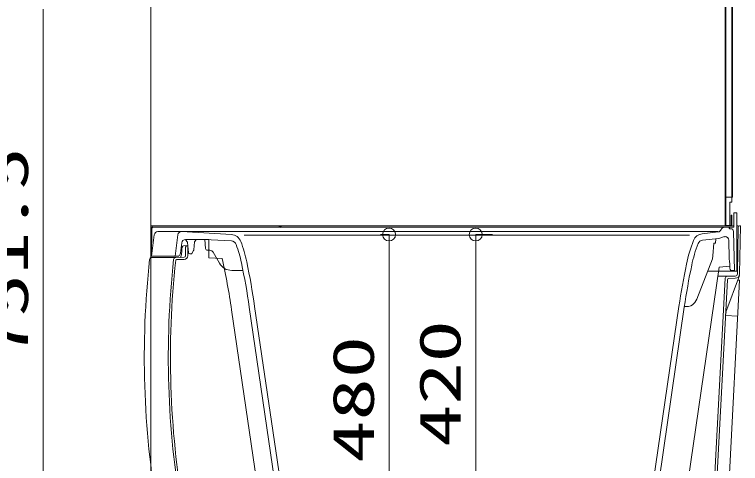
# Model space of a CAD drawing. Units: millimetres on the paper. Extents: x -305 to 305, y -152 to 152.
# Drawn here: x -227.59 to -193.88, y 34.47 to 55.3 of the extents above; entities that cross this region are included whole.
import ezdxf
from ezdxf.enums import TextEntityAlignment as Align

# ---------------------------------------------------------------- set-up
doc = ezdxf.new("R2010")
doc.units = ezdxf.units.MM
doc.layers.add('0-0_0', color=7, linetype='Continuous', lineweight=9)
doc.layers.add('0-1_VIEW0001', color=7, linetype='Continuous', lineweight=9)
doc.styles.add('ＭＳ ゴシック', font='')
doc.styles.get('ＭＳ ゴシック').set_extended_font_data('MS Gothic')

# ---------------------------------------------------------------- blocks, each defined once
blk = doc.blocks.new('_ORIGIN')
at = {"layer": '0-0_0'}
blk.add_line((0, 0), (-1, 0), dxfattribs=at)
blk.add_circle((0, 0), 0.5, dxfattribs=at)

msp = doc.modelspace()

# ---------------------------------------------------------------- linework, layer by layer
at = {"layer": '0-0_0'}
for p, q in [((-226.256, 55.541), (-226.256, 31.691)), ((-210.605, 45.091), (-210.2, 45.091)), ((-205.396, 45.091), (-206.178, 45.091)), ((-210.2, 29.691), (-210.2, 44.491)), ((-206.178, 31.691), (-206.178, 44.491))]:
    msp.add_line(p, q, dxfattribs=at)
at = {"layer": '0-1_VIEW0001'}
for p, q in [((-194.591, 97.358), (-194.591, 45.491)), ((-194.568, 97.358), (-194.568, 45.558)), ((-194.291, 97.341), (-194.291, 52.23)), ((-194.251, 97.401), (-194.251, 52.23)), ((-221.258, 56.141), (-221.258, 31.825)), ((-194.291, 53.225), (-194.291, 46.591)), ((-194.251, 53.225), (-194.251, 46.825)), ((-194.568, 46.825), (-194.291, 46.825)), ((-194.375, 46.591), (-194.291, 46.591)), ((-194.291, 46.825), (-194.251, 46.825)), ((-194.315, 45.991), (-194.315, 45.558)), ((-194.191, 46.091), (-194.191, 45.425)), ((-194.058, 46.091), (-194.191, 46.091)), ((-194.058, 46.091), (-194.058, 43.391)), ((-194.525, 45.515), (-194.375, 45.515)), ((-194.375, 45.491), (-221.258, 45.491)), ((-221.258, 44.018), (-221.258, 45.322)), ((-221.246, 45.37), (-221.187, 45.475)), ((-221.225, 44.091), (-221.214, 45.359)), ((-194.631, 45.425), (-221.147, 45.425)), ((-194.936, 45.225), (-220.936, 45.225)), ((-217.525, 45.092), (-219.837, 45.224)), ((-194.922, 45.212), (-195.658, 45.127)), ((-194.395, 45.425), (-194.63, 45.425)), ((-194.525, 45.491), (-194.358, 45.491)), ((-194.425, 45.391), (-194.415, 45.391)), ((-194.339, 45.358), (-194.395, 45.358)), ((-194.358, 45.491), (-194.191, 45.491)), ((-194.158, 43.425), (-194.205, 45.228)), ((-194.058, 45.491), (-193.991, 45.491)), ((-194.03, 43.264), (-193.993, 45.426)), ((-193.926, 45.491), (-193.885, 45.491)), ((-193.924, 43.263), (-193.885, 45.491)), ((-218.568, 44.858), (-219.66, 44.858)), ((-219.635, 44.858), (-219.635, 44.825)), ((-219.168, 44.858), (-219.635, 44.858)), ((-219.168, 44.858), (-219.168, 44.825)), ((-218.758, 44.858), (-218.723, 44.449)), ((-218.568, 44.858), (-218.468, 44.846)), ((-218.568, 44.858), (-218.568, 44.017)), ((-217.52, 44.792), (-218.468, 44.846)), ((-196.258, 45.058), (-216.925, 45.058)), ((-194.888, 44.914), (-195.65, 44.826)), ((-195.033, 44.897), (-195.046, 44.691)), ((-194.595, 44.991), (-194.632, 44.991)), ((-219.548, 44.575), (-219.739, 44.568)), ((-219.648, 44.507), (-219.648, 44.106)), ((-219.635, 44.825), (-219.568, 44.758)), ((-219.568, 44.758), (-219.559, 44.733)), ((-219.515, 44.252), (-219.556, 44.716)), ((-219.548, 44.575), (-219.548, 44.106)), ((-219.267, 44.384), (-219.235, 44.758)), ((-219.168, 44.825), (-219.235, 44.758)), ((-195.126, 44.688), (-195.161, 44.098)), ((-195.126, 44.688), (-195.046, 44.691)), ((-194.406, 43.974), (-194.428, 44.829)), ((-219.387, 44.191), (-219.449, 44.191)), ((-219.358, 44.208), (-219.28, 44.343)), ((-218.623, 44.358), (-218.517, 44.358)), ((-218.373, 44.274), (-218.079, 43.761)), ((-219.973, 44.091), (-221.225, 44.091)), ((-221.224, 44.022), (-220.13, 44.022)), ((-219.712, 44.039), (-220.109, 44.025)), ((-219.709, 43.939), (-220.077, 43.926)), ((-219.967, 44.094), (-219.973, 44.091)), ((-217.954, 43.982), (-218.568, 44.017)), ((-195.19, 43.961), (-195.913, 42.091)), ((-195.161, 44.098), (-195.19, 43.961)), ((-194.39, 43.807), (-194.398, 43.875)), ((-196.707, 31.036), (-194.875, 43.573)), ((-194.383, 43.63), (-194.875, 43.573)), ((-194.377, 43.525), (-194.382, 43.708)), ((-217.501, 43.425), (-216.984, 43.425)), ((-194.058, 43.391), (-195.41, 43.391)), ((-194.936, 43.158), (-194.129, 43.158)), ((-194.558, 41.488), (-193.938, 43.19)), ((-194.158, 43.425), (-194.34, 43.425)), ((-195.323, 29.195), (-194.596, 43.065)), ((-195.217, 29.187), (-194.493, 42.991)), ((-194.608, 29.985), (-193.927, 42.967)), ((-194.428, 43.054), (-194.127, 43.059)), ((-193.927, 42.967), (-194.018, 42.972)), ((-215.71, 29.255), (-217.514, 41.601)), ((-214.886, 29.375), (-216.69, 41.722)), ((-214.639, 29.414), (-216.443, 41.758)), ((-198.274, 31.265), (-196.74, 41.758)), ((-198.026, 31.229), (-196.493, 41.722)), ((-196.299, 41.758), (-196.488, 41.758)), ((-194.014, 41.303), (-194.58, 41.332))]:
    msp.add_line(p, q, dxfattribs=at)
for points in [[(-194.375, 46.591), (-194.375, 45.515), (-194.358, 45.515)], [(-194.315, 45.991), (-194.291, 45.991), (-194.291, 45.558)], [(-194.191, 45.425), (-194.395, 45.425), (-194.395, 45.358)], [(-221.224, 44.025), (-221.198, 44.026), (-221.085, 44.03), (-221.03, 44.032)], [(-195.913, 42.091), (-195.998, 41.933), (-196.11, 41.821), (-196.192, 41.778), (-196.299, 41.758)]]:
    msp.add_lwpolyline(points, dxfattribs=at)
for centre, radius, start, end in [((-194.525, 45.558), 0.0667, 180, 270), ((-194.525, 45.558), 0.0667, 180, 270), ((-194.525, 45.558), 0.0433, 180, 270), ((-194.358, 45.558), 0.0433, 270, 0), ((-194.358, 45.558), 0.0667, 270, 0), ((-221.158, 45.322), 0.1, 150.9628, 180), ((-221.147, 45.358), 0.0667, 90, 179.5), ((-221.275, 45.524), 0.1, 330.9628, 341.0187), ((-220.936, 45.058), 0.167, 90, 172.2149), ((-219.846, 45.058), 0.167, 86.9063, 172.2149), ((-215.36, 45.398), 0.1, 15.4515, 68.9216), ((-215.16, 45.391), 0.1, 90, 160.5288), ((-194.941, 45.378), 0.167, 276.5731, 338.9937), ((-194.63, 45.258), 0.167, 90.1643, 158.9937), ((-194.339, 45.225), 0.133, 1.5, 90), ((-193.926, 45.425), 0.0667, 90, 179), ((-179.489, 39.391), 42, 172.2149, 173.5749), ((-178.399, 39.391), 42, 172.2149, 173.5749), ((-219.66, 44.691), 0.167, 90, 172.6804), ((-217.553, 44.593), 0.5, 20.3885, 86.7297), ((-195.601, 44.63), 0.5, 96.5731, 158.4176), ((-194.941, 45.378), 0.467, 276.5731, 299.205), ((-194.632, 44.825), 0.167, 90, 119.205), ((-194.595, 44.825), 0.167, 1.5, 90), ((-178.399, 39.391), 41.767, 172.6804, 173.3619), ((-178.401, 39.391), 41.717, 172.9526, 173.5314), ((-219.737, 44.501), 0.0667, 92, 172.9526), ((-219.581, 44.507), 0.0667, 92, 180), ((-219.622, 44.711), 0.0667, 5, 19.2877), ((-217.535, 44.542), 0.25, 19.8823, 86.7297), ((-223.334, 42.445), 6.417, 11.9176, 19.883), ((-223.334, 42.445), 6.667, 11.9176, 20.3885), ((-189.867, 42.362), 6.667, 158.4176, 168.2638), ((-189.867, 42.362), 6.417, 158.9432, 168.2638), ((-195.621, 44.578), 0.25, 96.5731, 158.9432), ((-220.051, 44.239), 0.167, 300, 353.3619), ((-219.449, 44.258), 0.0667, 185, 270), ((-219.387, 44.225), 0.0333, 270, 330), ((-219.367, 44.393), 0.1, 330, 355), ((-218.623, 44.458), 0.1, 185, 270), ((-218.517, 44.191), 0.167, 29.7449, 90), ((-179.687, 39.391), 41.88, 173.77, 189.853), ((-221.22, 43.925), 0.1, 91.9918, 173.77), ((-178.401, 39.391), 42.05, 173.7954, 189.8128), ((-178.401, 39.391), 41.95, 173.8348, 189.8128), ((-220.106, 43.925), 0.1, 92, 173.7954), ((-220.076, 43.893), 0.0333, 92, 173.8348), ((-219.919, 44.099), 0.0667, 272, 353.5314), ((-219.715, 44.106), 0.0667, 272, 0), ((-219.715, 44.106), 0.167, 272, 0), ((-249.426, 36.938), 32.25, 8.3142, 12.6156), ((-249.426, 36.938), 33.333, 8.3142, 11.9176), ((-193.406, 44.001), 1, 181.5, 187.1938), ((-217.501, 44.091), 0.667, 209.7449, 270), ((-249.426, 36.938), 33.083, 8.3142, 11.9176), ((-163.757, 36.938), 33.333, 168.2638, 171.6858), ((-163.757, 36.938), 33.083, 168.2638, 171.6858), ((-195.382, 43.682), 1, 1.5, 7.1938), ((-194.211, 43.53), 0.167, 181.5, 219.1316), ((-194.496, 43.06), 0.1, 91, 177), ((-194.13, 43.266), 0.1, 271, 359), ((-194.13, 43.266), 0.207, 271, 359), ((-194.427, 42.988), 0.0667, 91, 177), ((-194.244, 41.374), 0.333, 160, 177)]:
    msp.add_arc(centre, radius, start, end, dxfattribs=at)

# ---------------------------------------------------------------- block references
at = {"layer": '0-0_0', "xscale": 0.6, "yscale": 0.6, "rotation": 90}
for p in [(-210.2, 45.091), (-206.178, 45.091)]:
    msp.add_blockref('_ORIGIN', p, dxfattribs=at)

# ---------------------------------------------------------------- texts
at = {"layer": '0-0_0', "style": 'ＭＳ ゴシック', "width": 1.5}
for s, p in [('751.5', (-226.386, 39.332)), ('420', (-206.308, 35.235)), ('480', (-210.33, 34.502))]:
    msp.add_text(s, height=1.921, rotation=90, dxfattribs=at).set_placement(p, align=Align.BOTTOM_LEFT)

doc.saveas('drawing.dxf')
